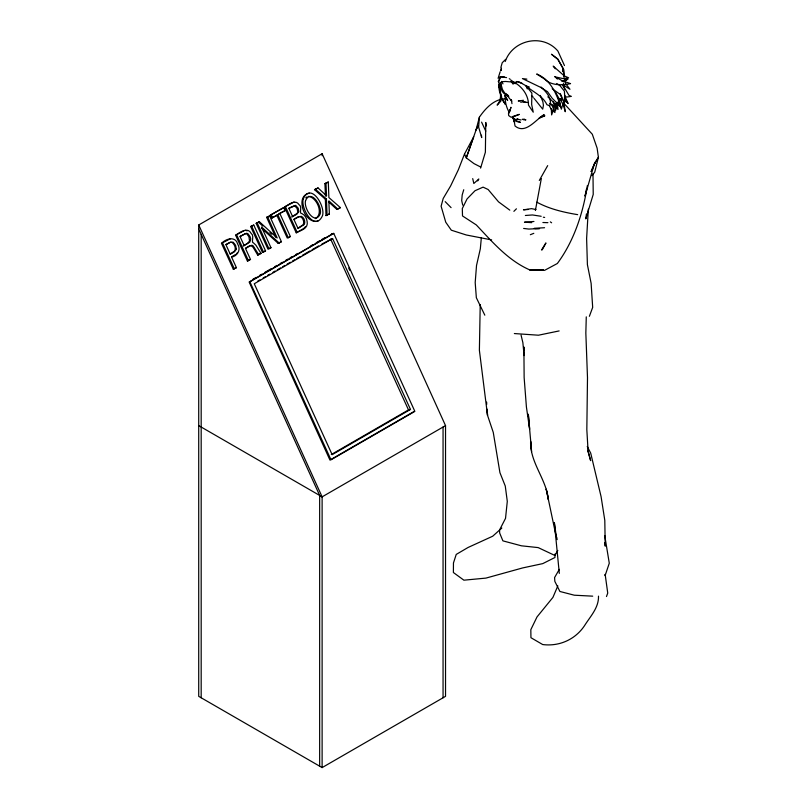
<?xml version="1.0" encoding="UTF-8"?>
<svg xmlns="http://www.w3.org/2000/svg" width="808" height="808" viewBox="0 0 808 808"><rect width="100%" height="100%" fill="white"/><g stroke="black" fill="none" stroke-linecap="round" stroke-linejoin="round"><path stroke-width="1.21" d="M198.718 228.947L198.728 224.977L322.129 153.732L445.531 425.614L445.531 696.355L322.119 767.6L198.718 696.355L198.718 228.947L319.665 495.445L319.655 766.176M322.129 155.712L322.129 153.732M554.975 554.046L554.955 557.49L542.764 563.62L522.675 567.923L485.921 578.104L463.893 580.184L453.389 572.519L453.46 562.964L456.237 554.419L468.074 547.471L492.698 536.219L501.819 528.058M564.216 101.02L564.176 106.707L563.56 103.131M500.304 84.81L500.283 86.789L502.212 91.425L504.384 93.89M586.275 316.857L585.84 333.098L587.497 377.7L586.83 429.704L588.113 451.409L590.638 460.651L587.719 450.127M555.51 104.202L555.248 111.019L558.146 104.232M480.225 304.505L479.386 350.278L487.537 415.352L493.274 432.431L499.93 472.67L505.263 486.032L507.293 501.364L505.525 518.372L499.546 529.987L499.677 533.078L502.909 540.865L521.453 545.814L538.178 547.602L554.833 555.45L557.803 550.47M588.325 209.191L586.618 238.491L587.406 264.681L591.123 283.325L592.678 307.383L589.385 316.302M504.939 98.788C493.809 99.293 485.356 108.545 479.386 117.18L478.639 127.159L481.689 137.572L481.416 135.178M505.313 94.849C504.707 101.04 506.212 107.504 509.515 112.797M556.672 102.434L556.308 106.757L554.147 102.828L547.814 96.808M481.346 237.693L480.326 248.834L476.528 265.438L475.195 282.537L476.346 297.728L484.82 315.181M598.496 596.142C598.89 607.737 590.264 616.454 584.507 625.695C575.215 639.593 559.237 646.653 542.703 644.552L530.937 637.704L530.826 629.674L537.017 616.928L552.935 597.385L557.833 585.871M500.879 83.002L500.162 88.577L500.566 95.748L505.293 104.222L500.879 97.849M586.436 213.989L585.8 218.897L593.224 194.425L592.991 173.639M541.33 178.538L535.391 210.494M587.355 185.557C583.053 213.13 574.064 240.925 557.348 263.499L544.592 270.347L529.735 269.892C508 260.408 492.193 241.723 476.266 224.907L462.509 215.948L462.307 208.525L467.075 198.909L475.013 190.728L483.073 187.143L488.143 189.516L498.536 201.849L509.798 210.141M554.712 103.565L553.985 108.232L551.632 114.928L551.278 108.555M501 70.609L501.425 68.124L500.94 70.407M559.429 101.919L560.035 98.657M505.242 61.448C512.666 39.966 542.572 32.987 557.914 51.086L564.469 65.569M586.467 189.102L585.002 196.152L594.324 163.974L598.405 157.358L597.132 148.187L592.304 134.229L563.418 102.858M479.386 117.18L476.053 130.007L466.287 157.873L474.013 163.63L480.649 167.014M515.282 83.729L515.645 82.355L512.969 84.093L511.898 81.184L513.332 82.477L516.393 82.295M500.859 67.508L502.233 62.711L505.636 59.378M563.408 102.162L561.378 109.151L559.58 104.03M463.741 189.749L462.186 194.991L461.701 200.566L462.731 205.161M480.588 168.114L485.376 152.207L485.78 122.483L486.194 126.008M565.337 95.96L562.923 103.575L565.277 111.726L563.63 101.05M506.586 77.598L500.475 76.78L498.637 82.244L500.152 87.294L500.748 96.637M559.116 101.97L560.217 98.758M606.475 596.536L607.737 593.092L605.162 574.397L605.141 575.528L609.283 563.216L604.727 535.512M464.499 154.045L466.287 157.873L473.72 136.754L464.499 154.045L458.358 169.761L450.632 185.931L443.208 198.475L441.107 206.202L445.753 222.23L451.319 230.199L466.297 234.987L491.628 239.905M500.152 71.74L498.112 78.305L500.475 76.78L504.354 76.871M477.215 127.068L476.053 130.007L478.164 125.755M591.143 171.508L594.324 163.974L598.405 157.358L594.749 172.114L592.042 175.649M591.193 171.478L595.516 161.661M498.243 81.608L500.485 76.72M542.198 249.864L545.935 242.945L541.511 249.985M539.3 180.457L547.673 165.63M559.328 569.337L554.581 577.568L554.844 581.396L559.904 591.476L574.296 595.203L592.698 596.163M477.71 180.921L478.821 179.023L473.821 183.477L472.72 178.608M305.485 226.664L303.737 228.472L296.223 232.805L284.436 207.02C288.395 205.01 295.324 198.677 299.031 204.656C302.838 206.717 298.425 213.807 301.98 213.625C305.757 215.332 307.404 219.948 307.272 223.877C306.757 229.25 300.081 230.623 296.223 232.805M510.262 109.565L508.484 113.575L508.686 115.564L510.787 117.089L512.838 117.059L519.312 114.372L512.999 116.372M236.34 253.914L237.128 252.985M513.878 211.343L516.423 208.807M305.767 197.869L306.979 196.879M539.744 117.715L544.188 114.645C535.805 119.382 525.584 134.764 515.029 125.987L514.05 120.321L514.585 122.271L512.646 117.281M563.307 81.861L568.014 79.053L563.933 78.558M562.469 85.8L564.479 84.628M221.493 243.359C225.988 238.663 235.401 235.764 237.643 244.016C241.117 249.419 237.825 255.853 231.603 257.136L236.421 267.68L233.28 269.145L221.493 243.359L230.543 238.643M250.561 245.592L245.511 248.511L250.541 259.53L247.399 260.994L235.613 235.209C239.724 232.553 247.612 226.573 251.066 233.29C254.853 235.643 250.601 242.703 253.571 242.986L255.894 245.167L261.065 253.449L257.691 255.055L253.177 247.359L250.884 245.541M250.632 226.533L253.773 225.068L265.559 250.864L263.489 252.056L262.418 252.328L250.632 226.533L253.773 225.068M266.61 217.312L269.64 215.918L281.426 241.703L279.154 243.006L261.57 227.008L270.983 247.733L267.953 249.127L256.166 223.341L259.439 221.806L277.184 237.986L267.67 217.049L266.61 217.312L275.659 237.128M279.911 213.635L290.375 236.532L288.305 237.724L277.841 214.827L271.589 218.089L270.266 215.201L282.709 208.02L283.78 207.747L285.103 210.636L278.841 213.898L285.103 210.636M337.885 209.1L328.836 200.859L329.391 214.009L326.008 215.605L325.351 199.233L314.504 189.658L318.059 187.951L326.543 195.788L325.473 196.061L324.927 183.648L328.3 182.042L328.886 197.546L340.421 207.646L336.815 209.373L328.674 201.95M235.613 235.209L244.006 230.714M256.166 223.341L259.439 221.806M267.67 217.049L269.64 215.918M270.266 215.201L283.78 207.747M284.436 207.02L293.425 202.333M314.504 189.658L318.059 187.951M324.927 183.648L328.3 182.042M225.897 244.471L230.603 242.127L232.078 242.43C234.492 244.329 236.269 248.096 234.663 251.015L230.219 253.934M240.037 236.31L246.622 233.239L247.894 233.674L249.995 236.471L250.753 238.936L249.793 242.158L244.188 245.622L243.117 245.895L247.43 243.4L249.541 241.067L248.935 236.734L246.824 233.936L245.551 233.512M271.589 218.089L277.841 214.827M288.86 208.121L294.607 205.666L297.142 208.494L297.778 212.029L297.112 213.393L292.607 216.312M245.218 233.663L240.077 236.633L244.188 245.622M292.637 216.645L296.778 214.251L298.849 211.757L298.213 208.222L295.678 205.394L288.89 208.444L292.637 216.645L291.567 216.918M293.839 219.261L297.617 217.069L301.435 216.342C304.192 217.766 305.555 221.624 304.303 224.452L298.041 228.452L293.961 219.534L298.687 216.807M245.45 248.197L249.49 245.864L251.955 245.268L253.156 245.854L258.762 254.783M231.482 256.853L235.279 254.661M298.011 228.129L303.242 224.715C304.485 221.897 303.121 218.029 300.364 216.605L298.97 216.544M233.28 269.145L236.421 267.68M247.399 260.994L249.47 259.802M257.691 255.055L259.227 254.167M262.418 252.328L265.559 250.864M261.428 228.119L278.083 243.279L281.426 241.703M326.008 215.605L327.553 214.716M336.815 209.373L340.421 207.646M252.954 279.255L256.227 277.366M259.499 275.488L261.681 274.225M264.943 272.336L271.488 268.559M274.75 266.67L276.932 265.418M280.204 263.529L282.386 262.267M285.648 260.378L287.83 259.126M290.011 257.863L292.193 256.611M295.465 254.722L297.637 253.459M310.716 245.915L312.898 244.652M316.17 242.764L319.433 240.875M321.614 239.623L324.887 237.734M333.744 233.391L249.884 281.82L330.997 459.803L414.858 411.373L333.744 233.391L331.431 233.966L333.058 233.562L249.137 282.012L329.947 460.065L413.868 411.615M257.732 281.103L259.913 279.851M263.176 277.962L265.347 276.71M267.529 275.457L269.7 274.195M272.963 272.316L275.134 271.054M277.316 269.801L280.578 267.913M282.75 266.66L284.931 265.398M287.103 264.145L290.365 262.257M292.546 261.004L294.718 259.752M296.889 258.489L300.162 256.611M302.333 255.348L309.949 250.955M312.12 249.692L318.645 245.925M321.917 244.046L332.583 238.532L410.474 409.434L332.159 454.672L254.268 283.76L332.583 238.532M331.28 454.53L408.505 409.919L410.474 409.434M322.119 767.6L322.119 496.859L445.531 425.614M530.331 234.714L533.805 233.33M538.855 118.322L544.875 115.807L540.259 117.21M317.988 220.968C304.879 225.089 294.163 195.496 309.424 193.233M315.261 218.645C324.059 214.009 316.978 197.394 308.404 196.344M498.708 85.082C500.768 91.799 502.162 99.172 497.122 105.141L500.819 101.152L501.606 96.485L499.435 91.173L498.607 85.961L500.101 82.891L501.93 81.729L505.606 81.467L514.11 82.214C522.301 86.809 528.695 95.485 528.482 105.121L533.25 112.191L531.654 104.495L531.856 93.041L526.058 85.82L519.393 82.022M325.351 199.233L326.422 198.97L327.078 215.342M328.321 214.272L329.391 214.009M289.315 236.794L290.375 236.532M288.305 237.724L287.244 237.996L276.77 215.09M278.083 243.279L279.154 243.006M269.912 247.995L270.983 247.733M259.994 253.722L261.065 253.449M520.726 102.252L523.099 101.808L526.038 102.465M559.146 330.926L538.461 335.209L514.353 333.553M561.499 81.032L566.62 80.002L563.812 77.75M520.726 100.606L518.251 100.97L523.523 100.293M523.645 228.442L528.806 229.068L539.582 228.543M544.562 227.725L534.26 228.3M528.21 209.454L523.463 209.828L531.543 208.636L535.977 209.545M525.372 215.473L532.512 214.958L541.178 216.292M542.976 269.63L529.735 269.892L543.006 269.599M522.251 119.281L524.594 119.19M533.947 221.473L524.463 222.18L531.755 222.654M534.886 228.644L539.431 228.624M528.452 102.646L523.049 101.697M542.895 222.513L547.915 222.665M523.332 119.715L525.927 119.847L525.129 119.786M293.536 202.263L294.627 202.323M245.127 230.29L247.238 230.775M526.877 79.133L522.423 78.588L540.451 87.264L547.471 91.637L552.137 98.222L560.762 106.828C556.449 93.708 550.561 79.527 536.694 74.013L544.895 79.285A27.795 16.433 -17.5 0 0 570.549 83.618L562.721 80.972L555.096 76.861L563.267 78.628L568.6 77.78L564.307 75.922L553.197 66.105L555.349 68.791M518.675 81.79L516.625 81.507L522.433 83.517M543.36 217.241L544.653 217.433M577.67 214.655C563.651 212.312 549.389 209.04 536.845 202.172M521.009 119.978L517.049 119.089L518.14 119.321L514.787 119.392L512.817 117.503M564.661 96.263L566.751 97.041L571.357 96.384L568.973 95.354L562.378 84.365M506.05 95.344L508.818 96.384M527.26 88.951L526.058 85.82L529.381 87.072M508.454 96.061L506.566 95.182L504.192 92.587M198.718 425.614L322.119 496.859L198.728 224.977M319.665 495.445L322.129 496.87M549.682 103.525L554.641 106.434L553.005 101.505M552.187 88.718L560.156 94.344L563.065 100.424L566.802 102.192L564.913 99.859L564.408 91.163L559.772 85.426L556.702 83.487M509.282 78.699L510.171 79.265M515.514 120.655L512.312 117.18M550.319 221.867L551.622 222.786M506.353 94.082L508.07 95.304M526.058 85.82C532.997 92.142 542.784 95.708 546.925 104.697L549.773 105.838C552.46 98.445 546.077 91.718 541.107 87.072M315.575 189.395L326.422 198.97M258.368 222.069L262.802 226.119M269.902 232.583L271.68 234.209M531.513 95.607L533.28 97.243M554.773 76.528L557.379 79.073M510.969 80.073L513.332 82.477M445.198 201.647L451.086 207.626M557.914 97.606L560.136 100.091L559.065 102.616L559.368 105.838L561.53 101.555L561.863 97.112L560.348 93.708M505.667 93.597L511.767 101.252L511.292 99.778L511.979 103.677M565.519 83.406L569.963 89.274L564.923 86.062L563.499 83.537M533.977 98.243L542.713 109.161L543.43 105.383L542.875 101.768L540.289 95.445M564.378 98L568.105 103.575L565.347 97.243M504.849 93.294L502.424 89.405L500.758 83.406M504.586 95.283L507.636 100.495L505.454 96.283M555.843 92.768L559.207 98.839L557.49 104.373L558.005 109.484L555.45 105.515L555.045 103.353M511.111 81.063L512.05 82.85L511.898 81.184M587.244 446.481L590.699 453.106L601.081 496.627L604.798 520.362L605.232 546.158L604.839 542.491M549.43 105.909L551.056 109.07L554.955 112.514L551.541 104.141M501.798 81.366L502.98 83.911M481.588 122.129L485.78 131.169M285.497 206.757L297.283 232.542M271.337 214.928L272.66 217.817M257.237 223.069L269.024 248.864M251.702 226.27L263.489 252.056M236.683 234.936L248.47 260.721M222.564 243.087L234.35 268.882M330.613 239.017L408.505 409.919M348.692 268.024L349.733 270.316M564.428 79.911L565.156 82.244M563.176 84.598L564.6 89.193M521.069 335.138L522.877 342.673L524.109 355.581L524.049 353.116M556.227 536.785L546.218 489.153L548.4 499.637C546.269 478.821 529.866 462.631 530.604 441.299L531.634 451.621M556.702 537.158L557.156 539.603M529.644 429.391L526.412 406.959L524.139 377.558L523.887 346.965L523.988 350.652M556.338 536.815L554.349 522.554L559.308 573.377M531.401 449.066L528.311 414.181L529.604 428.28M564.186 76.407L563.641 69.508L557.894 59.449L551.46 54.237L557.732 58.873L563.479 69.165L563.923 76.356M487.083 409.262L487.537 415.352L487.194 409.404M562.944 69.033L563.075 70.922M563.075 71.609L562.944 69.266L562.954 71.66M325.988 183.376L326.543 195.788M486.628 402.071L486.709 404.384M443.057 427.038L443.057 697.779M201.182 234.381L201.182 697.779M305.586 200.546C303.273 208.1 314.857 226.048 320.221 213.908C322.533 206.363 310.949 188.405 305.586 200.546M510.909 107.373L509.848 111.12L510.909 107.373M303.313 198.768C300.223 208.201 314.878 232.452 322.493 215.686C325.604 206.262 310.858 181.952 303.313 198.768M236.37 249.228L234.33 251.904L230.28 254.247L225.957 244.784L230.007 242.44L233.138 242.168L235.572 245.218L236.37 249.228M520.241 122.25L517.14 121.665L514.878 120.22L520.241 122.25"/></g></svg>
